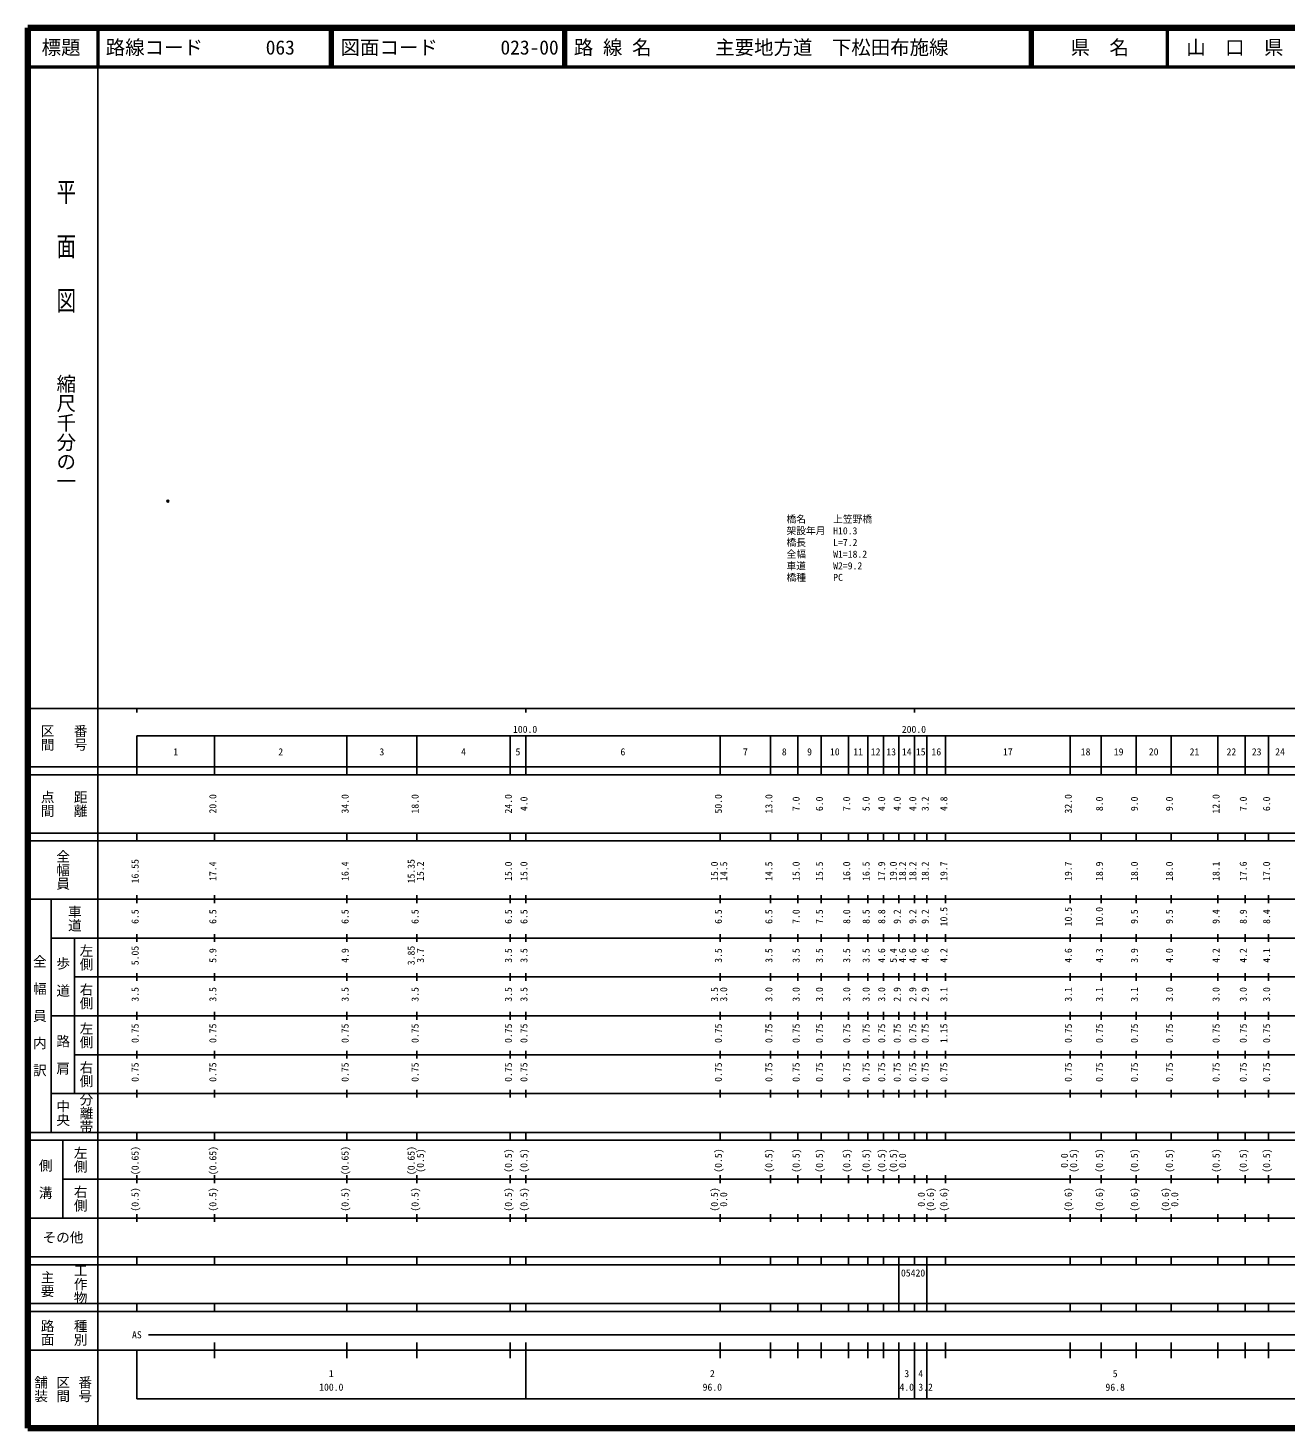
# Model space of a CAD drawing. Units: millimetres on the paper. Extents: x 40 to 680, y 20 to 380.
# Drawn here: x 40 to 363.3, y 20 to 380 of the extents above; entities that cross this region are included whole.
import ezdxf
from ezdxf.enums import TextEntityAlignment as Align

# ---------------------------------------------------------------- set-up
doc = ezdxf.new("R2010")
doc.units = ezdxf.units.MM
doc.header["$PDMODE"] = 32
doc.header["$PDSIZE"] = 0.5
for name, color, linetype in [('M-OTRS', 6, 'Continuous'), ('M-STR-HTXT', 7, 'Continuous'), ('M-TTL-TXT', 7, 'Continuous')]:
    doc.layers.add(name, color=color, linetype=linetype)
for name, color, linetype, lineweight in [('M-TTL', 2, 'Continuous', 140), ('M-TTL-BAND', 7, 'Continuous', 25), ('M-TTL-LINE', 7, 'Continuous', 50)]:
    doc.layers.add(name, color=color, linetype=linetype, lineweight=lineweight)
doc.styles.add('@ＭＳ ゴシック', font='')
doc.styles.add('ＭＳ ゴシック', font='')
doc.styles.get('@ＭＳ ゴシック').set_extended_font_data('@MS Gothic')
doc.styles.get('ＭＳ ゴシック').set_extended_font_data('MS Gothic')

msp = doc.modelspace()

# ---------------------------------------------------------------- linework, layer by layer
at = {"layer": 'M-OTRS'}
msp.add_point((75.988, 258.355), dxfattribs=at)
at = {"layer": 'M-TTL'}
for p, q in [((40, 380), (40, 20)), ((680, 380), (40, 380)), ((40, 20), (680, 20))]:
    msp.add_line(p, q, dxfattribs=at)
at = {"layer": 'M-TTL-BAND'}
for p, q in [((58, 370), (58, 20)), ((40, 205), (579, 205)), ((68, 205), (68, 204)), ((168, 205), (168, 204)), ((268, 205), (268, 204)), ((68, 198), (579, 198)), ((68, 198), (68, 188)), ((88, 188), (88, 198)), ((122, 188), (122, 198)), ((140, 188), (140, 198)), ((164, 188), (164, 198)), ((168, 188), (168, 198)), ((218, 188), (218, 198)), ((231, 188), (231, 198)), ((238, 188), (238, 198)), ((244, 188), (244, 198)), ((251, 188), (251, 198)), ((256, 188), (256, 198)), ((260, 188), (260, 198)), ((264, 188), (264, 198)), ((268, 188), (268, 198)), ((271.2, 188), (271.2, 198)), ((276, 188), (276, 198)), ((308, 188), (308, 198)), ((316, 188), (316, 198)), ((325, 188), (325, 198)), ((334, 188), (334, 198)), ((346, 188), (346, 198)), ((353, 188), (353, 198)), ((359, 188), (359, 198)), ((40, 190), (579, 190)), ((40, 188), (579, 188)), ((40, 173), (579, 173)), ((68, 171), (68, 173)), ((88, 171), (88, 173)), ((122, 171), (122, 173)), ((140, 171), (140, 173)), ((164, 171), (164, 173)), ((168, 171), (168, 173)), ((218, 171), (218, 173)), ((231, 171), (231, 173)), ((238, 171), (238, 173)), ((244, 171), (244, 173)), ((251, 171), (251, 173)), ((256, 171), (256, 173)), ((260, 171), (260, 173)), ((264, 171), (264, 173)), ((268, 171), (268, 173)), ((271.2, 171), (271.2, 173)), ((276, 171), (276, 173)), ((308, 171), (308, 173)), ((316, 171), (316, 173)), ((325, 171), (325, 173)), ((334, 171), (334, 173)), ((346, 171), (346, 173)), ((353, 171), (353, 173)), ((359, 171), (359, 173)), ((40, 171), (579, 171)), ((40, 156), (579, 156)), ((46, 96), (46, 156)), ((68, 155), (68, 157)), ((88, 155), (88, 157)), ((122, 155), (122, 157)), ((140, 155), (140, 157)), ((164, 155), (164, 157)), ((168, 155), (168, 157)), ((218, 155), (218, 157)), ((231, 155), (231, 157)), ((238, 155), (238, 157)), ((244, 155), (244, 157)), ((251, 155), (251, 157)), ((256, 155), (256, 157)), ((260, 155), (260, 157)), ((264, 155), (264, 157)), ((268, 155), (268, 157)), ((271.2, 155), (271.2, 157)), ((276, 155), (276, 157)), ((308, 155), (308, 157)), ((316, 155), (316, 157)), ((325, 155), (325, 157)), ((334, 155), (334, 157)), ((346, 155), (346, 157)), ((353, 155), (353, 157)), ((359, 155), (359, 157)), ((46, 146), (579, 146)), ((52, 146), (52, 106)), ((68, 145), (68, 147)), ((88, 145), (88, 147)), ((122, 145), (122, 147)), ((140, 145), (140, 147)), ((164, 145), (164, 147)), ((168, 145), (168, 147)), ((218, 145), (218, 147)), ((231, 145), (231, 147)), ((238, 145), (238, 147)), ((244, 145), (244, 147)), ((251, 145), (251, 147)), ((256, 145), (256, 147)), ((260, 145), (260, 147)), ((264, 145), (264, 147)), ((268, 145), (268, 147)), ((271.2, 145), (271.2, 147)), ((276, 145), (276, 147)), ((308, 145), (308, 147)), ((316, 145), (316, 147)), ((325, 145), (325, 147)), ((334, 145), (334, 147)), ((346, 145), (346, 147)), ((353, 145), (353, 147)), ((359, 145), (359, 147)), ((68, 135), (68, 137)), ((88, 135), (88, 137)), ((122, 135), (122, 137)), ((140, 135), (140, 137)), ((164, 135), (164, 137)), ((168, 135), (168, 137)), ((218, 135), (218, 137)), ((231, 135), (231, 137)), ((238, 135), (238, 137)), ((244, 135), (244, 137)), ((251, 135), (251, 137)), ((256, 135), (256, 137)), ((260, 135), (260, 137)), ((264, 135), (264, 137)), ((268, 135), (268, 137)), ((271.2, 135), (271.2, 137)), ((276, 135), (276, 137)), ((308, 135), (308, 137)), ((316, 135), (316, 137)), ((325, 135), (325, 137)), ((334, 135), (334, 137)), ((346, 135), (346, 137)), ((353, 135), (353, 137)), ((359, 135), (359, 137)), ((52, 136), (579, 136)), ((46, 126), (579, 126)), ((68, 125), (68, 127)), ((88, 125), (88, 127)), ((122, 125), (122, 127)), ((140, 125), (140, 127)), ((164, 125), (164, 127)), ((168, 125), (168, 127)), ((218, 125), (218, 127)), ((231, 125), (231, 127)), ((238, 125), (238, 127)), ((244, 125), (244, 127)), ((251, 125), (251, 127)), ((256, 125), (256, 127)), ((260, 125), (260, 127)), ((264, 125), (264, 127)), ((268, 125), (268, 127)), ((271.2, 125), (271.2, 127)), ((276, 125), (276, 127)), ((308, 125), (308, 127)), ((316, 125), (316, 127)), ((325, 125), (325, 127)), ((334, 125), (334, 127)), ((346, 125), (346, 127)), ((353, 125), (353, 127)), ((359, 125), (359, 127)), ((52, 116), (579, 116)), ((68, 115), (68, 117)), ((88, 115), (88, 117)), ((122, 115), (122, 117)), ((140, 115), (140, 117)), ((164, 115), (164, 117)), ((168, 115), (168, 117)), ((218, 115), (218, 117)), ((231, 115), (231, 117)), ((238, 115), (238, 117)), ((244, 115), (244, 117)), ((251, 115), (251, 117)), ((256, 115), (256, 117)), ((260, 115), (260, 117)), ((264, 115), (264, 117)), ((268, 115), (268, 117)), ((271.2, 115), (271.2, 117)), ((276, 115), (276, 117)), ((308, 115), (308, 117)), ((316, 115), (316, 117)), ((325, 115), (325, 117)), ((334, 115), (334, 117)), ((346, 115), (346, 117)), ((353, 115), (353, 117)), ((359, 115), (359, 117)), ((46, 106), (579, 106)), ((68, 105), (68, 107)), ((88, 105), (88, 107)), ((122, 105), (122, 107)), ((140, 105), (140, 107)), ((164, 105), (164, 107)), ((168, 105), (168, 107)), ((218, 105), (218, 107)), ((231, 105), (231, 107)), ((238, 105), (238, 107)), ((244, 105), (244, 107)), ((251, 105), (251, 107)), ((256, 105), (256, 107)), ((260, 105), (260, 107)), ((264, 105), (264, 107)), ((268, 105), (268, 107)), ((271.2, 105), (271.2, 107)), ((276, 105), (276, 107)), ((308, 105), (308, 107)), ((316, 105), (316, 107)), ((325, 105), (325, 107)), ((334, 105), (334, 107)), ((346, 105), (346, 107)), ((353, 105), (353, 107)), ((359, 105), (359, 107)), ((40, 96), (579, 96)), ((40, 94), (579, 94)), ((49, 94), (49, 74)), ((68, 94), (68, 96)), ((88, 94), (88, 96)), ((122, 94), (122, 96)), ((140, 94), (140, 96)), ((164, 94), (164, 96)), ((168, 94), (168, 96)), ((218, 94), (218, 96)), ((231, 94), (231, 96)), ((238, 94), (238, 96)), ((244, 94), (244, 96)), ((251, 94), (251, 96)), ((256, 94), (256, 96)), ((260, 94), (260, 96)), ((264, 94), (264, 96)), ((268, 94), (268, 96)), ((271.2, 94), (271.2, 96)), ((276, 94), (276, 96)), ((308, 94), (308, 96)), ((316, 94), (316, 96)), ((325, 94), (325, 96)), ((334, 94), (334, 96)), ((346, 94), (346, 96)), ((353, 94), (353, 96)), ((359, 94), (359, 96)), ((49, 84), (579, 84)), ((68, 83), (68, 85)), ((88, 83), (88, 85)), ((122, 83), (122, 85)), ((140, 83), (140, 85)), ((164, 83), (164, 85)), ((168, 83), (168, 85)), ((218, 83), (218, 85)), ((231, 83), (231, 85)), ((238, 83), (238, 85)), ((244, 83), (244, 85)), ((251, 83), (251, 85)), ((256, 83), (256, 85)), ((260, 83), (260, 85)), ((264, 83), (264, 85)), ((268, 83), (268, 85)), ((271.2, 83), (271.2, 85)), ((276, 83), (276, 85)), ((308, 83), (308, 85)), ((316, 83), (316, 85)), ((325, 83), (325, 85)), ((334, 83), (334, 85)), ((346, 83), (346, 85)), ((353, 83), (353, 85)), ((359, 83), (359, 85)), ((40, 74), (579, 74)), ((68, 73), (68, 75)), ((88, 73), (88, 75)), ((122, 73), (122, 75)), ((140, 73), (140, 75)), ((164, 73), (164, 75)), ((168, 73), (168, 75)), ((218, 73), (218, 75)), ((231, 73), (231, 75)), ((238, 73), (238, 75)), ((244, 73), (244, 75)), ((251, 73), (251, 75)), ((256, 73), (256, 75)), ((260, 73), (260, 75)), ((264, 73), (264, 75)), ((268, 73), (268, 75)), ((271.2, 73), (271.2, 75)), ((276, 73), (276, 75)), ((308, 73), (308, 75)), ((316, 73), (316, 75)), ((325, 73), (325, 75)), ((334, 73), (334, 75)), ((346, 73), (346, 75)), ((353, 73), (353, 75)), ((359, 73), (359, 75)), ((40, 64), (579, 64)), ((40, 62), (579, 62)), ((68, 62), (68, 64)), ((88, 62), (88, 64)), ((122, 62), (122, 64)), ((140, 62), (140, 64)), ((164, 62), (164, 64)), ((168, 62), (168, 64)), ((218, 62), (218, 64)), ((231, 62), (231, 64)), ((238, 62), (238, 64)), ((244, 62), (244, 64)), ((251, 62), (251, 64)), ((256, 62), (256, 64)), ((260, 62), (260, 64)), ((264, 62), (264, 64)), ((264, 52), (264, 62)), ((268, 62), (268, 64)), ((271.2, 62), (271.2, 64)), ((271.2, 52), (271.2, 62)), ((276, 62), (276, 64)), ((308, 62), (308, 64)), ((316, 62), (316, 64)), ((325, 62), (325, 64)), ((334, 62), (334, 64)), ((346, 62), (346, 64)), ((353, 62), (353, 64)), ((359, 62), (359, 64)), ((40, 52), (579, 52)), ((68, 50), (68, 52)), ((88, 50), (88, 52)), ((122, 50), (122, 52)), ((140, 50), (140, 52)), ((164, 50), (164, 52)), ((168, 50), (168, 52)), ((218, 50), (218, 52)), ((231, 50), (231, 52)), ((238, 50), (238, 52)), ((244, 50), (244, 52)), ((251, 50), (251, 52)), ((256, 50), (256, 52)), ((260, 50), (260, 52)), ((264, 50), (264, 52)), ((268, 50), (268, 52)), ((271.2, 50), (271.2, 52)), ((276, 50), (276, 52)), ((308, 50), (308, 52)), ((316, 50), (316, 52)), ((325, 50), (325, 52)), ((334, 50), (334, 52)), ((346, 50), (346, 52)), ((353, 50), (353, 52)), ((359, 50), (359, 52)), ((40, 50), (579, 50)), ((71, 44), (565, 44)), ((40, 40), (579, 40)), ((68, 40), (68, 27.5)), ((88, 38), (88, 42)), ((122, 38), (122, 42)), ((140, 38), (140, 42)), ((164, 38), (164, 42)), ((168, 27.5), (168, 42)), ((218, 38), (218, 42)), ((231, 38), (231, 42)), ((238, 38), (238, 42)), ((244, 38), (244, 42)), ((251, 38), (251, 42)), ((256, 38), (256, 42)), ((260, 38), (260, 42)), ((264, 27.5), (264, 42)), ((268, 27.5), (268, 42)), ((271.2, 27.5), (271.2, 42)), ((276, 38), (276, 42)), ((308, 38), (308, 42)), ((316, 38), (316, 42)), ((325, 38), (325, 42)), ((334, 38), (334, 42)), ((346, 38), (346, 42)), ((353, 38), (353, 42)), ((359, 38), (359, 42)), ((68, 27.5), (579, 27.5))]:
    msp.add_line(p, q, dxfattribs=at)
at = {"layer": 'M-TTL-LINE'}
for p, q in [((58, 380), (58, 370)), ((117.75, 380), (117.75, 370)), ((118.25, 380), (118.25, 370)), ((177.75, 380), (177.75, 370)), ((178.25, 380), (178.25, 370)), ((297.75, 380), (297.75, 370)), ((298.25, 380), (298.25, 370)), ((333, 380), (333, 370)), ((40, 370), (680, 370))]:
    msp.add_line(p, q, dxfattribs=at)

# ---------------------------------------------------------------- texts
at = {"layer": 'M-STR-HTXT', "style": 'ＭＳ ゴシック'}
for s, p in [('橋名', (235.08, 252.245)), ('上笠野橋', (247.08, 252.246)), ('橋長', (235.081, 246.245)), ('架設年月', (235.08, 249.245)), ('H10.3', (247.08, 249.246)), ('L=7.2', (247.081, 246.246)), ('全幅', (235.081, 243.245)), ('W1=18.2', (247.081, 243.246)), ('車道', (235.081, 240.245)), ('W2=9.2', (247.081, 240.246)), ('橋種', (235.081, 237.245)), ('PC', (247.081, 237.246))]:
    msp.add_text(s, height=1.833, rotation=0.005, dxfattribs=at).set_placement(p, align=Align.BOTTOM_LEFT)
at = {"layer": 'M-TTL-BAND', "style": '@ＭＳ ゴシック', "width": 1.4}
msp.add_text('平  面  図', height=3.666, rotation=270, dxfattribs=at).set_placement((49.777, 306.475), align=Align.MIDDLE_RIGHT)
at = {"layer": 'M-TTL-BAND', "style": '@ＭＳ ゴシック'}
msp.add_text('縮尺千分の一', height=3.666, rotation=270, dxfattribs=at).set_placement((49.777, 261.03), align=Align.MIDDLE_RIGHT)
for s, p in [('区間', (45, 197.5)), ('番号', (53.5, 197.5)), ('点間', (45, 180.5)), ('距離', (53.5, 180.5)), ('全幅員', (49, 163.5)), ('車道', (52, 151)), ('左側', (55, 141)), ('全\u3000幅\u3000員\u3000内\u3000訳', (43, 126)), ('歩\u3000道', (49, 136)), ('右側', (55, 131)), ('左側', (55, 121)), ('路\u3000肩', (49, 116)), ('右側', (55, 111)), ('分離帯', (55, 101)), ('中央', (49, 101)), ('左側', (53.5, 89)), ('側\u3000溝', (44.5, 84)), ('右側', (53.5, 79)), ('工作物', (53.5, 57)), ('主要', (45, 57)), ('路面', (45, 44.5)), ('種別', (53.5, 44.5)), ('舗装', (43.333, 30)), ('区間', (49, 30)), ('番号', (54.667, 30))]:
    msp.add_text(s, height=2.566, rotation=270, dxfattribs=at).set_placement(p, align=Align.MIDDLE_CENTER)
at = {"layer": 'M-TTL-BAND', "style": 'ＭＳ ゴシック'}
for s, p in [('100.0', (167.844, 198.195)), ('200.0', (267.844, 198.195)), ('1', (78, 192.405)), ('2', (105, 192.405)), ('3', (131, 192.405)), ('4', (152, 192.405)), ('5', (166, 192.405)), ('6', (193, 192.405)), ('7', (224.5, 192.405)), ('8', (234.5, 192.405)), ('9', (241, 192.405)), ('10', (247.5, 192.405)), ('11', (253.5, 192.405)), ('12', (258, 192.405)), ('13', (262, 192.405)), ('14', (266, 192.405)), ('15', (269.6, 192.405)), ('16', (273.6, 192.405)), ('17', (292, 192.405)), ('18', (312, 192.405)), ('19', (320.5, 192.405)), ('20', (329.5, 192.405)), ('21', (340, 192.405)), ('22', (349.5, 192.405)), ('23', (356, 192.405)), ('24', (362, 192.405)), ('AS', (68, 42.5)), ('1', (118, 32.523)), ('2', (216, 32.523)), ('3', (266, 32.523)), ('4', (269.6, 32.523)), ('5', (319.6, 32.523)), ('100.0', (118, 29.033)), ('96.0', (216, 29.033)), ('4.0', (266, 29.033)), ('3.2', (270.844, 29.033)), ('96.8', (319.6, 29.033))]:
    msp.add_text(s, height=1.833, dxfattribs=at).set_placement(p, align=Align.BOTTOM_CENTER)
for s, p in [('20.0', (89, 180.5)), ('34.0', (123, 180.5)), ('18.0', (141, 180.5)), ('24.0', (165, 180.5)), ('4.0', (169, 180.5)), ('50.0', (219, 180.5)), ('13.0', (232, 180.5)), ('7.0', (239, 180.5)), ('6.0', (245, 180.5)), ('7.0', (252, 180.5)), ('5.0', (257, 180.5)), ('4.0', (261, 180.5)), ('4.0', (265, 180.5)), ('4.0', (269, 180.5)), ('3.2', (272.2, 180.5)), ('4.8', (277, 180.5)), ('32.0', (309, 180.5)), ('8.0', (317, 180.5)), ('9.0', (326, 180.5)), ('9.0', (335, 180.5)), ('12.0', (347, 180.5)), ('7.0', (354, 180.5)), ('6.0', (360, 180.5)), ('16.55', (69, 163.174)), ('15.35', (140, 163.174)), ('17.4', (89, 163.174)), ('16.4', (123, 163.174)), ('15.2', (142.37, 163.174)), ('15.0', (165, 163.174)), ('15.0', (169, 163.174)), ('15.0', (218, 163.174)), ('14.5', (220.37, 163.174)), ('14.5', (232, 163.174)), ('15.0', (239, 163.174)), ('15.5', (245, 163.174)), ('16.0', (252, 163.174)), ('16.5', (257, 163.174)), ('17.9', (261, 163.174)), ('19.0', (264, 163.174)), ('18.2', (266.37, 163.174)), ('18.2', (269, 163.174)), ('18.2', (272.2, 163.174)), ('19.7', (277, 163.174)), ('19.7', (309, 163.174)), ('18.9', (317, 163.174)), ('18.0', (326, 163.174)), ('18.0', (335, 163.174)), ('18.1', (347, 163.174)), ('17.6', (354, 163.174)), ('17.0', (360, 163.174)), ('6.5', (69, 151.5)), ('6.5', (89, 151.5)), ('6.5', (123, 151.5)), ('6.5', (141, 151.5)), ('6.5', (165, 151.5)), ('6.5', (169, 151.5)), ('6.5', (219, 151.5)), ('6.5', (232, 151.5)), ('7.0', (239, 151.5)), ('7.5', (245, 151.5)), ('8.0', (252, 151.5)), ('8.5', (257, 151.5)), ('8.8', (261, 151.5)), ('9.2', (265, 151.5)), ('9.2', (269, 151.5)), ('9.2', (272.2, 151.5)), ('10.5', (277, 151.5)), ('10.5', (309, 151.5)), ('10.0', (317, 151.5)), ('9.5', (326, 151.5)), ('9.5', (335, 151.5)), ('9.4', (347, 151.5)), ('8.9', (354, 151.5)), ('8.4', (360, 151.5)), ('5.05', (69, 141.5)), ('5.9', (89, 141.5)), ('4.9', (123, 141.5)), ('3.85', (140, 141.5)), ('3.7', (142.37, 141.5)), ('3.5', (165, 141.5)), ('3.5', (169, 141.5)), ('3.5', (219, 141.5)), ('3.5', (232, 141.5)), ('3.5', (239, 141.5)), ('3.5', (245, 141.5)), ('3.5', (252, 141.5)), ('3.5', (257, 141.5)), ('4.6', (261, 141.5)), ('5.4', (264, 141.5)), ('4.6', (266.37, 141.5)), ('4.6', (269, 141.5)), ('4.6', (272.2, 141.5)), ('4.2', (277, 141.5)), ('4.6', (309, 141.5)), ('4.3', (317, 141.5)), ('3.9', (326, 141.5)), ('4.0', (335, 141.5)), ('4.2', (347, 141.5)), ('4.2', (354, 141.5)), ('4.1', (360, 141.5)), ('3.5', (69, 131.5)), ('3.5', (89, 131.5)), ('3.5', (123, 131.5)), ('3.5', (141, 131.5)), ('3.5', (165, 131.5)), ('3.5', (169, 131.5)), ('3.5', (218, 131.5)), ('3.0', (220.37, 131.5)), ('3.0', (232, 131.5)), ('3.0', (239, 131.5)), ('3.0', (245, 131.5)), ('3.0', (252, 131.5)), ('3.0', (257, 131.5)), ('3.0', (261, 131.5)), ('2.9', (265, 131.5)), ('2.9', (269, 131.5)), ('2.9', (272.2, 131.5)), ('3.1', (277, 131.5)), ('3.1', (309, 131.5)), ('3.1', (317, 131.5)), ('3.1', (326, 131.5)), ('3.0', (335, 131.5)), ('3.0', (347, 131.5)), ('3.0', (354, 131.5)), ('3.0', (360, 131.5)), ('0.75', (69, 121.5)), ('0.75', (89, 121.5)), ('0.75', (123, 121.5)), ('0.75', (141, 121.5)), ('0.75', (165, 121.5)), ('0.75', (169, 121.5)), ('0.75', (219, 121.5)), ('0.75', (232, 121.5)), ('0.75', (239, 121.5)), ('0.75', (245, 121.5)), ('0.75', (252, 121.5)), ('0.75', (257, 121.5)), ('0.75', (261, 121.5)), ('0.75', (265, 121.5)), ('0.75', (269, 121.5)), ('0.75', (272.2, 121.5)), ('1.15', (277, 121.5)), ('0.75', (309, 121.5)), ('0.75', (317, 121.5)), ('0.75', (326, 121.5)), ('0.75', (335, 121.5)), ('0.75', (347, 121.5)), ('0.75', (354, 121.5)), ('0.75', (360, 121.5)), ('0.75', (69, 111.5)), ('0.75', (89, 111.5)), ('0.75', (123, 111.5)), ('0.75', (141, 111.5)), ('0.75', (165, 111.5)), ('0.75', (169, 111.5)), ('0.75', (219, 111.5)), ('0.75', (232, 111.5)), ('0.75', (239, 111.5)), ('0.75', (245, 111.5)), ('0.75', (252, 111.5)), ('0.75', (257, 111.5)), ('0.75', (261, 111.5)), ('0.75', (265, 111.5)), ('0.75', (269, 111.5)), ('0.75', (272.2, 111.5)), ('0.75', (277, 111.5)), ('0.75', (309, 111.5)), ('0.75', (317, 111.5)), ('0.75', (326, 111.5)), ('0.75', (335, 111.5)), ('0.75', (347, 111.5)), ('0.75', (354, 111.5)), ('0.75', (360, 111.5)), ('(0.65)', (69, 88.764)), ('(0.65)', (89, 88.764)), ('(0.65)', (123, 88.764)), ('(0.65)', (140, 88.764)), ('(0.5)', (142.37, 88.764)), ('(0.5)', (165, 88.764)), ('(0.5)', (169, 88.764)), ('(0.5)', (219, 88.764)), ('(0.5)', (232, 88.764)), ('(0.5)', (239, 88.764)), ('(0.5)', (245, 88.764)), ('(0.5)', (252, 88.764)), ('(0.5)', (257, 88.764)), ('(0.5)', (261, 88.764)), ('(0.5)', (264, 88.764)), ('0.0', (266.37, 88.764)), ('0.0', (308, 88.764)), ('(0.5)', (310.37, 88.764)), ('(0.5)', (317, 88.764)), ('(0.5)', (326, 88.764)), ('(0.5)', (335, 88.764)), ('(0.5)', (347, 88.764)), ('(0.5)', (354, 88.764)), ('(0.5)', (360, 88.764)), ('(0.5)', (69, 78.764)), ('(0.5)', (89, 78.764)), ('(0.5)', (123, 78.764)), ('(0.5)', (141, 78.764)), ('(0.5)', (165, 78.764)), ('(0.5)', (169, 78.764)), ('(0.5)', (218, 78.764)), ('0.0', (220.37, 78.764)), ('0.0', (271.2, 78.764)), ('(0.6)', (273.57, 78.764)), ('(0.6)', (277, 78.764)), ('(0.6)', (309, 78.764)), ('(0.6)', (317, 78.764)), ('(0.6)', (326, 78.764)), ('(0.6)', (334, 78.764)), ('0.0', (336.37, 78.764))]:
    msp.add_text(s, height=1.833, rotation=90, dxfattribs=at).set_placement(p, align=Align.BOTTOM_CENTER)
msp.add_text('その他', height=2.566, dxfattribs=at).set_placement((49, 69), align=Align.MIDDLE_CENTER)
msp.add_text('05420', height=1.833, dxfattribs=at).set_placement((264.51, 58.405), align=Align.BOTTOM_LEFT)
at = {"layer": 'M-TTL-TXT', "style": 'ＭＳ ゴシック'}
for s, p in [('標題', (48.5, 375)), ('県\u3000名', (315.625, 375)), ('山\u3000口\u3000県', (350.375, 375))]:
    msp.add_text(s, height=3.666, dxfattribs=at).set_placement(p, align=Align.MIDDLE_CENTER)
for s, p in [('路線コード', (60, 375)), ('063', (101.142, 375)), ('図面コード', (120.38, 375)), ('023-00', (161.521, 375)), ('路 線 名', (180.38, 375)), ('主要地方道\u3000下松田布施線', (216.734, 375))]:
    msp.add_text(s, height=3.666, dxfattribs=at).set_placement(p, align=Align.MIDDLE_LEFT)

doc.saveas('drawing.dxf')
